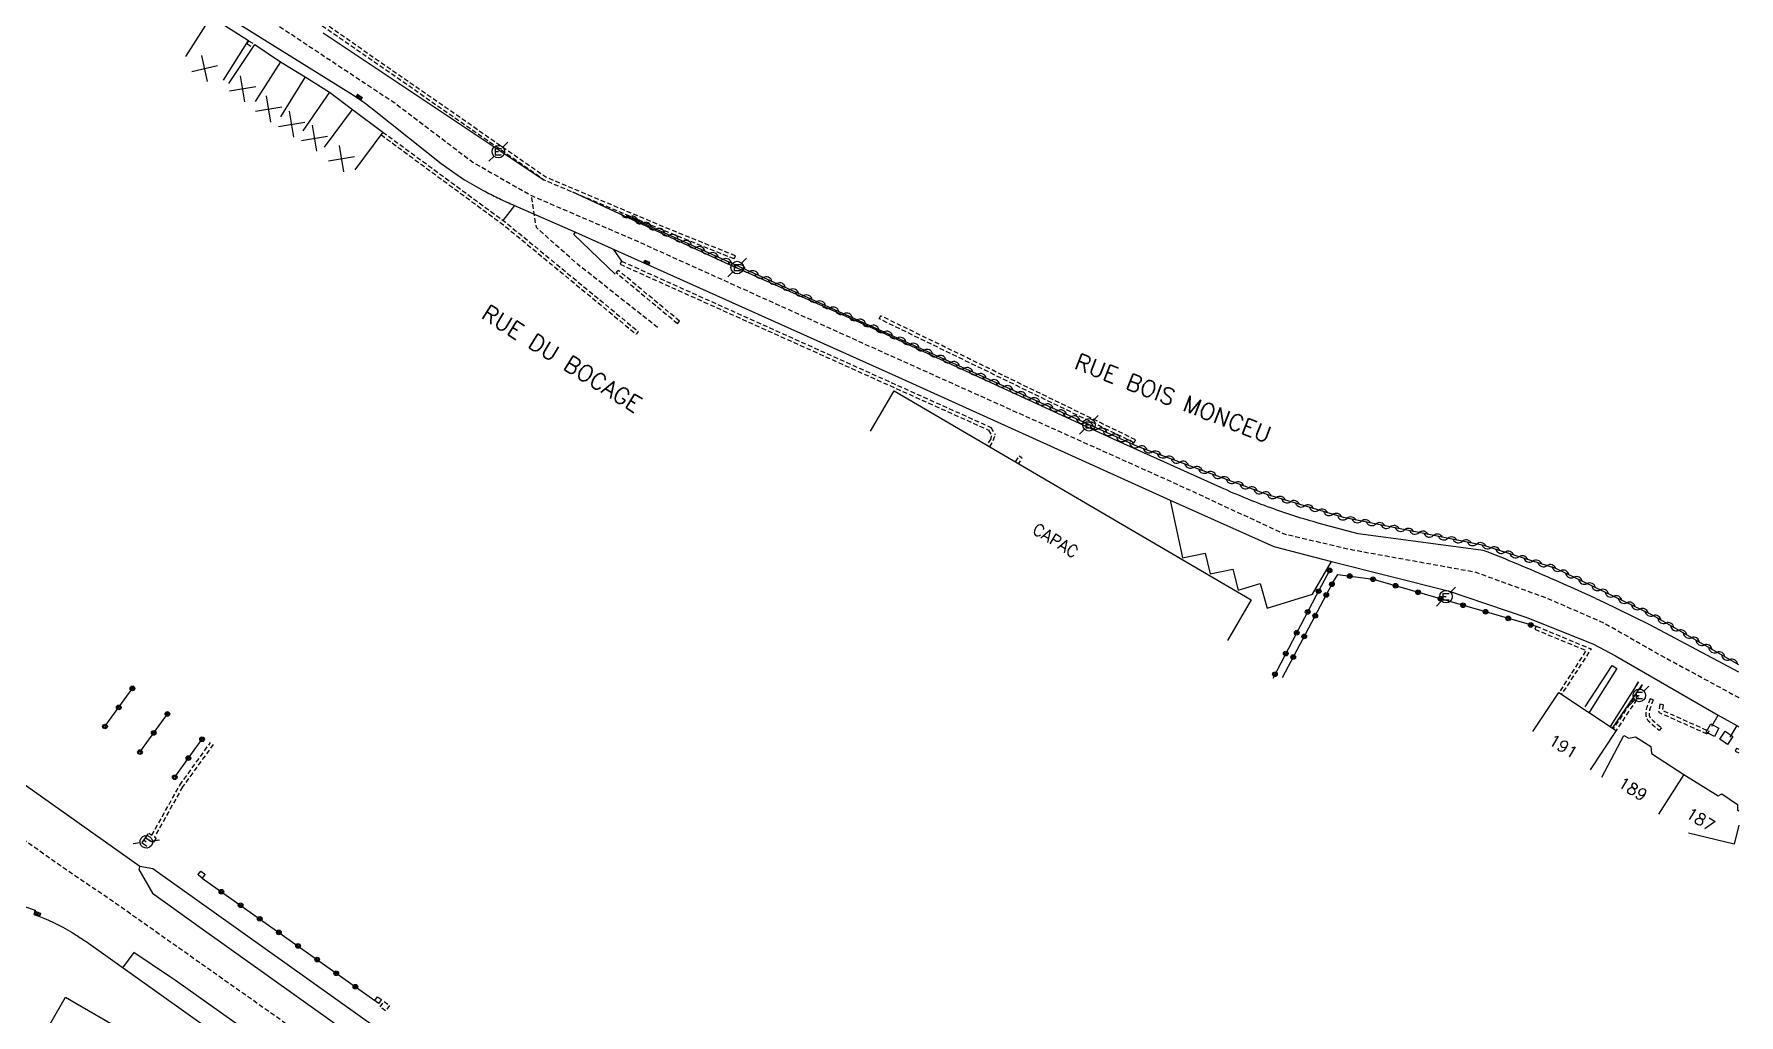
# Model space of a CAD drawing. Header units: millimetres. Extents: x 154999 to 156001, y 121000 to 122001.
# Drawn here: x 155818.4 to 156000, y 121604.5 to 121709 of the extents above; entities that cross this region are included whole.
import ezdxf
from ezdxf.enums import TextEntityAlignment as Align

# ---------------------------------------------------------------- set-up
doc = ezdxf.new("R2010")
doc.units = ezdxf.units.MM
doc.linetypes.add('DASHED', pattern=[0.75, 0.5, -0.25])
doc.layers.get('0').update_dxf_attribs({"linetype": 'CONTINUOUS'})
for name, color, linetype in [('W0001', 6, 'DASHED'), ('W0008', 7, 'CONTINUOUS'), ('W0017', 7, 'CONTINUOUS'), ('W0100', 7, 'CONTINUOUS'), ('W0112', 1, 'DASHED'), ('W0310', 3, 'CONTINUOUS'), ('W0322', 7, 'CONTINUOUS'), ('W0334', 7, 'CONTINUOUS'), ('W0400', 7, 'CONTINUOUS'), ('W0471', 7, 'CONTINUOUS'), ('W0989', 7, 'CONTINUOUS'), ('W0991', 7, 'CONTINUOUS'), ('W1102', 7, 'CONTINUOUS')]:
    doc.layers.add(name, color=color, linetype=linetype)
doc.styles.get("Standard").update_dxf_attribs({"font": 'romans.shx', "width": 0.85})

# ---------------------------------------------------------------- blocks, each defined once
blk = doc.blocks.new('t322o')
at = {"color": 0, "linetype": 'Continuous'}
for radius in [0.25, 0.15]:
    blk.add_circle((0, 0), radius, dxfattribs=at)
blk = doc.blocks.new('T471')
for p, q in [((-0.333334, 0.333334), (-0.333334, -0.333334)), ((-0.333334, 0.333334), (0.333334, 0.333334)), ((-0.333334, 0), (0, 0)), ((0.500001, 0.500001), (1.000002, 1.000002)), ((-0.500001, -0.500001), (-1.000002, -1.000002)), ((-0.333334, -0.333334), (0.333334, -0.333334))]:
    blk.add_line(p, q)
blk.add_ellipse((0, 0), major_axis=(0.471405, 0.471405), ratio=1, start_param=5.4977871438, end_param=11.780972451)
blk = doc.blocks.new('t310o')
at = {"color": 0, "linetype": 'Continuous'}
for centre, start, end in [((-0.5, 0.38), 216.8699, 323.1304), ((0.5, -0.37), 36.8699, 143.1303)]:
    blk.add_arc(centre, 0.625, start, end, dxfattribs=at)
blk = doc.blocks.new('T400')
for p, q in [((-0.15, 0.3), (0.15, 0.3)), ((-0.15, -0.25), (-0.15, 0.3)), ((-0.15, 0.15), (0.15, 0.15)), ((-0.15, 0), (0.15, 0)), ((0.15, 0.3), (0.15, -0.25)), ((-0.15, -0.15), (0.15, -0.15)), ((-0.15, -0.25), (-0.15, -0.3)), ((-0.15, -0.3), (0.15, -0.3)), ((0.15, -0.3), (0.15, -0.25))]:
    blk.add_line(p, q)
blk = doc.blocks.new('t991o')
at = {"color": 0, "linetype": 'Continuous'}
for p, q in [((-1, 1), (1, -1)), ((-1, -1), (1, 1))]:
    blk.add_line(p, q, dxfattribs=at)
blk = doc.blocks.new('t112o')
at = {"color": 0, "linetype": 'Continuous'}
for p, q in [((-0.5, 0.5), (0.5, 0.5)), ((-0.5, -0.5), (-0.5, 0.5)), ((0.5, 0.5), (0.5, -0.5)), ((0.5, -0.5), (-0.5, -0.5))]:
    blk.add_line(p, q, dxfattribs=at)

msp = doc.modelspace()

# ---------------------------------------------------------------- linework, layer by layer
at = {"layer": 'W0001', "flags": 128}
msp.add_lwpolyline([(155947.43, 121529.96), (155908.28, 121558.75), (155871.18, 121585.12), (155843.77, 121604.6), (155826.14, 121617.04, -0.042132), (155792.7, 121643.43), (155766.05, 121669.18), (155752.12, 121682.72), (155719.47, 121713.73), (155698.39, 121733.93), (155647.13, 121783), (155573, 121853.51)], format="xyb", dxfattribs=at)
for points in [[(155843.27, 121710.6), (155856.79, 121701.63), (155865.12, 121695.32), (155871.35, 121691.77), (155882.27, 121687.08), (155908.07, 121675.43), (155940.41, 121660.92), (155951.57, 121655.75), (155958.85, 121654.05), (155971.87, 121651.71), (155979.52, 121648.93), (155985.67, 121646.26), (155991.33, 121643.03), (156000, 121638.32)], [(155884.8, 121677.72), (155876.26, 121684.47), (155871.88, 121688.37), (155871.35, 121691.77)]]:
    msp.add_lwpolyline(points, dxfattribs=at)
at = {"layer": 'W0008'}
msp.add_line((155849.17, 121709.1), (155872.71, 121693.42), dxfattribs=at)
for points in [[(155965.19, 121524.69), (155953.45, 121533.05), (155890.21, 121578.03), (155854.95, 121603.06), (155831.01, 121620.09), (155829.64, 121620.33), (155816.43, 121629.68), (155808.99, 121634.9), (155807.04, 121636.36), (155802.78, 121640.12), (155797.53, 121644.97), (155782.87, 121659.18), (155760.8, 121680.42), (155760.8, 121680.42), (155760.45, 121681.34), (155760.23, 121681.14), (155754.63, 121686.52, -0.284099), (155753.35, 121695.15), (155758.19, 121703.76), (155763.45, 121712.95, -0.155607)], [(155748.61, 121529.44, -0.303458), (155748.24, 121531.74), (155760.43, 121552.88), (155792.7, 121608.59), (155799.04, 121619.7), (155798.61, 121619.94, -0.389441), (155801.68, 121621.45), (155818.48, 121615.7), (155818.32, 121615.22, -0.060656), (155822.4, 121613.3, -0.013713), (155823.89, 121612.33), (155849.33, 121594.25), (155886.98, 121567.46), (155923.51, 121541.49), (155940.96, 121528.78)]]:
    msp.add_lwpolyline(points, format="xyb", dxfattribs=at)
at = {"layer": 'W0008', "flags": 128}
for points in [[(155842.17, 121708.82), (155852.1, 121702.64), (155853.34, 121701.81, -0.014), (155853.73, 121701.53, -0.006152), (155854.59, 121700.86), (155861.73, 121695.17), (155863.53, 121693.91, 0.020518), (155864.47, 121693.3, 0.010134), (155866.46, 121692.19, 0.010154), (155867.94, 121691.45, 0.009562), (155869.53, 121690.72), (155876.05, 121687.88)], [(156000, 121641.02), (155990.46, 121646.09), (155985.59, 121648.47, 0.006803), (155983.68, 121649.37, 0.004128), (155980.51, 121650.78, 0.00636), (155973.29, 121653.82, 0.063625), (155972.53, 121654.02), (155959.44, 121655.74), (155955.31, 121656.87, -0.020186), (155950.13, 121658.52, -0.019139), (155944.82, 121660.68), (155933.78, 121665.67), (155907.77, 121677.62), (155892, 121684.6)]]:
    msp.add_lwpolyline(points, format="xyb", dxfattribs=at)
for points in [[(155892, 121684.6), (155875.78, 121692.12)], [(155876.05, 121687.88), (155910.48, 121672.43), (155939.43, 121659.35), (155950.45, 121654.4), (155956.62, 121652.82), (155969.03, 121649.7)], [(155969.03, 121649.7), (155973.13, 121648.29), (155977.53, 121646.82), (155984.51, 121644), (155986.86, 121642.77), (155997.81, 121636.46), (155999.81, 121635.33), (156000, 121635.22)]]:
    msp.add_lwpolyline(points, dxfattribs=at)
at = {"layer": 'W0017'}
for p, q in [((155939.43, 121659.35), (155940.74, 121653.2)), ((155940.74, 121653.2), (155943.16, 121653.69)), ((155943.16, 121653.69), (155943.69, 121651.51)), ((155943.69, 121651.51), (155946.11, 121652.01)), ((155946.11, 121652.01), (155946.66, 121649.75)), ((155954.59, 121649.32), (155956.62, 121652.82)), ((155946.66, 121649.75), (155948.99, 121650.45)), ((155948.99, 121650.45), (155949.76, 121647.85)), ((155949.76, 121647.85), (155954.59, 121649.32)), ((155989.31, 121639.98), (155986.29, 121635.23)), ((155986.54, 121635.06), (155989.71, 121639.69)), ((155988.97, 121639.38), (155989.31, 121639.98)), ((155989.71, 121639.69), (155989.45, 121639.16))]:
    msp.add_line(p, q, dxfattribs=at)
at = {"layer": 'W0017', "flags": 128}
for points in [[(155869.53, 121690.72), (155868.32, 121689.13)], [(155880.27, 121683.4), (155875.87, 121687.61), (155876.05, 121687.88)], [(155880.07, 121686.08), (155880.96, 121684.79)], [(155983.63, 121637.34), (155986.53, 121641.74), (155987.01, 121641.43), (155984.89, 121638.06), (155984.05, 121636.72)], [(155997.12, 121635.27), (155997.81, 121636.46)], [(155999.81, 121635.33), (155999.07, 121634.11)]]:
    msp.add_lwpolyline(points, dxfattribs=at)
at = {"layer": 'W0100'}
for p, q in [((155839.1, 121703.7), (155841.89, 121707.85)), ((155841.89, 121707.85), (155844.62, 121706.01)), ((155844.62, 121706.01), (155841.93, 121701.8)), ((155844.62, 121706.01), (155847.24, 121704.42)), ((155847.24, 121704.42), (155849.83, 121702.78)), ((155849.83, 121702.78), (155846.99, 121698.66)), ((155849.83, 121702.78), (155852.3, 121700.93)), ((155849.31, 121696.92), (155852.3, 121700.93)), ((155852.3, 121700.93), (155855.52, 121698.54)), ((155855.52, 121698.54), (155852.54, 121694.53)), ((155985.41, 121629.86), (155987.76, 121634.28)), ((155987.76, 121634.28), (155988.31, 121633.99)), ((155988.31, 121633.99), (155988.99, 121634.13)), ((155988.99, 121634.13), (155990.65, 121633.12)), ((155990.65, 121633.12), (155990.7, 121632.36)), ((155990.7, 121632.36), (155994.14, 121630.12)), ((155994.14, 121630.12), (155997.81, 121627.87)), ((155997.81, 121627.87), (155998.19, 121628.06)), ((155998.19, 121628.06), (155999.89, 121626.95)), ((155999.89, 121626.95), (155999.86, 121626.36)), ((155999.86, 121626.36), (156000, 121626.27)), ((156000, 121624.73), (155999.52, 121622.72)), ((155999.52, 121622.72), (155994.66, 121623.89))]:
    msp.add_line(p, q, dxfattribs=at)
msp.add_lwpolyline([(155834.54, 121706.57), (155837.21, 121710.8), (155841.2, 121708.28)], dxfattribs=at)
at = {"layer": 'W0100', "flags": 128}
for points in [[(155907.48, 121666.68), (155910, 121670.99), (155948.04, 121648.71), (155945.51, 121644.4)], [(155978.08, 121634.69), (155980.85, 121638.85), (155986.93, 121634.8), (155984.16, 121630.64)]]:
    msp.add_lwpolyline(points, dxfattribs=at)
at = {"layer": 'W0100'}
msp.add_lwpolyline([(155783.65, 121565.35), (155779.35, 121567.91), (155782.33, 121572.92), (155786.45, 121570.48), (155801.39, 121595.62), (155806.96, 121592.43), (155806.8, 121592.14), (155811.84, 121589.27), (155821.71, 121606.42), (155855.5, 121586.82), (155859.36, 121584.65), (155859.16, 121584.3), (155859.49, 121584.11, -0.32163), (155864.72, 121574.82)], format="xyb", dxfattribs=at)
at = {"layer": 'W0112'}
for p, q in [((155841.22, 121708.26), (155841.04, 121707.96)), ((155880.96, 121684.79), (155880.81, 121684.46)), ((155880.81, 121684.46), (155920.06, 121666.81)), ((155880.96, 121684.79), (155920.31, 121667.09)), ((155892.96, 121685.02), (155893.09, 121685.35)), ((155880.38, 121683.53), (155880.61, 121683.81)), ((155908.41, 121678.65), (155908.57, 121678.97)), ((155882.73, 121677.3), (155882.5, 121677.03)), ((155886.91, 121678.13), (155887.13, 121678.41)), ((155920.29, 121665.86), (155919.9, 121665.2)), ((155920.06, 121666.81), (155920.4, 121666.23)), ((155920.29, 121665.86), (155920.4, 121666.23)), ((155920.31, 121667.09), (155920.78, 121666.29)), ((155920.57, 121665.68), (155920.78, 121666.29)), ((155920.19, 121665.03), (155920.57, 121665.68)), ((155935.57, 121665.45), (155935.72, 121665.77)), ((155978.43, 121645.92), (155978.29, 121645.59)), ((155988.91, 121638.57), (155988.73, 121638.26)), ((155990.89, 121638.08), (155990.55, 121638.2)), ((155991.95, 121637.56), (155991.59, 121637.61)), ((155991.76, 121635.11), (155991.54, 121634.83)), ((155996.82, 121634.75), (155996.68, 121634.43)), ((155999.78, 121632.94), (155999.63, 121632.62))]:
    msp.add_line(p, q, dxfattribs=at)
at = {"layer": 'W0112', "flags": 128}
for points in [[(155892.96, 121685.02), (155885.48, 121688.04), (155875.78, 121692.12), (155872.71, 121693.42), (155848.31, 121710.36)], [(155893.09, 121685.35), (155885.61, 121688.37), (155875.92, 121692.45), (155872.88, 121693.73), (155848.51, 121710.65)], [(155841.04, 121707.96), (155841.7, 121707.55)], [(155841.22, 121708.26), (155841.89, 121707.85)], [(155855.52, 121698.54), (155868.58, 121688.94), (155882.73, 121677.3)], [(155855.31, 121698.26), (155868.37, 121688.66), (155882.5, 121677.03)], [(155886.91, 121678.13), (155880.38, 121683.53)], [(155887.13, 121678.41), (155880.61, 121683.81)], [(155935.57, 121665.45), (155908.41, 121678.65)], [(155935.72, 121665.77), (155908.57, 121678.97)], [(155922.95, 121663.41), (155923.34, 121664.07), (155923.62, 121663.89), (155923.24, 121663.24)], [(155978.43, 121645.92), (155984.27, 121643.5), (155981.13, 121638.67)], [(155978.29, 121645.59), (155983.74, 121643.33), (155980.85, 121638.85)], [(155988.73, 121638.26), (155988.78, 121638.24), (155986.64, 121635)], [(155988.91, 121638.57), (155989.3, 121638.38), (155986.93, 121634.8)], [(155991.59, 121637.61), (155991.47, 121636.75), (155996.68, 121634.43)], [(155991.95, 121637.56), (155991.86, 121636.97), (155996.82, 121634.75)], [(155999.63, 121632.62), (156000, 121632.45)], [(155999.78, 121632.94), (156000, 121632.84)]]:
    msp.add_lwpolyline(points, dxfattribs=at)
for points in [[(155990.55, 121638.2), (155990.2, 121637.25, 0.11971), (155990.11, 121636.42, 0.174171), (155990.43, 121635.79, 0.005734), (155990.75, 121635.49, 0.005633), (155991.08, 121635.2, 0.005801), (155991.28, 121635.03, 0.004601), (155991.54, 121634.83, 0.004601)], [(155990.89, 121638.08), (155990.54, 121637.12, 0.11971), (155990.46, 121636.46, 0.174171), (155990.67, 121636.05, 0.005734), (155990.99, 121635.76, 0.005633), (155991.31, 121635.47, 0.005801), (155991.51, 121635.31, 0.004601), (155991.76, 121635.11)]]:
    msp.add_lwpolyline(points, format="xyb", dxfattribs=at)
at = {"layer": 'W0112'}
msp.add_lwpolyline([(155837.45, 121633.34), (155834.18, 121628.81), (155831.19, 121623.48), (155831.37, 121623.35), (155831.04, 121622.86), (155830.24, 121623.39), (155830.58, 121623.89), (155830.9, 121623.67), (155833.89, 121629), (155837.16, 121633.54)], dxfattribs=at)
for points in [[(155835.82, 121619.44), (155836.11, 121619.85), (155836.58, 121619.5), (155836.28, 121619.1)], [(155854.66, 121606.06), (155854.96, 121606.46), (155855.36, 121606.16), (155855.07, 121605.76)], [(155855.22, 121605.38), (155855.65, 121605.96), (155856.23, 121605.53), (155855.81, 121604.95)]]:
    msp.add_lwpolyline(points, close=True, dxfattribs=at)
at = {"layer": 'W0310', "flags": 128}
msp.add_lwpolyline([(156000, 121641.81), (155990.75, 121647.12), (155980.53, 121652.06), (155972.84, 121654.51), (155957.88, 121657.48), (155949.82, 121659.91), (155935.95, 121665.05), (155881.5, 121689.63)], dxfattribs=at)
at = {"layer": 'W0322'}
msp.add_line((155956.66, 121650.38), (155951.36, 121640.42), dxfattribs=at)
at = {"layer": 'W0322', "flags": 128}
for points in [[(155956.4, 121651.86), (155954.99, 121649.19), (155950.34, 121640.34)], [(155956.66, 121650.38), (155957.28, 121651.43), (155961.05, 121650.92), (155978.43, 121645.92)]]:
    msp.add_lwpolyline(points, dxfattribs=at)
at = {"layer": 'W0322'}
for points in [[(155825.91, 121635.24), (155828.98, 121639.49)], [(155829.64, 121632.52), (155832.7, 121636.77)], [(155833.34, 121629.84), (155836.4, 121634.09)], [(155836.28, 121619.1), (155854.66, 121606.06)]]:
    msp.add_lwpolyline(points, dxfattribs=at)
at = {"layer": 'W0334'}
msp.add_lwpolyline([(155760.45, 121681.34), (155760.23, 121681.55), (155756.12, 121685.51), (155754.86, 121686.72, -0.284099), (155753.64, 121695.05), (155758.45, 121703.61), (155763.71, 121712.8, -0.155603), (155772.92, 121721.69), (155787.43, 121728.35), (155790.16, 121729.6), (155792.86, 121730.93, -0.045347), (155794.89, 121731.72, -0.114014), (155796.99, 121731.66, -0.037571), (155814.04, 121725.43, -0.035831), (155824.87, 121719.55), (155837.43, 121711.78), (155842.17, 121708.82)], format="xyb", dxfattribs=at)
for points in [[(155829.58, 121620.28), (155829.52, 121620.03), (155830.99, 121617.48), (155836.01, 121613.87), (155853.69, 121601.29), (155888.96, 121576.26), (155952.2, 121531.29)], [(155942.4, 121530.72), (155924.77, 121543.26), (155888.24, 121569.23), (155850.59, 121596.02), (155833.42, 121608.21), (155832.78, 121608.62), (155828.97, 121611.19), (155827.77, 121609.56)]]:
    msp.add_lwpolyline(points, dxfattribs=at)
at = {"layer": 'W1102'}
for p, q in [((155838.53, 121704.06), (155841.2, 121708.28)), ((155847.24, 121704.42), (155844.6, 121700.17)), ((155994.14, 121630.12), (155991.47, 121625.89))]:
    msp.add_line(p, q, dxfattribs=at)

# ---------------------------------------------------------------- block references
at = {"layer": 'W0112'}
for p, rotation in [((155997.22, 121634.85), 151.3512997825633), ((155998.68, 121634.03), 325.508313976271)]:
    msp.add_blockref('t112o', p, dxfattribs=dict(at, rotation=rotation))
at = {"layer": 'W0310'}
for p, rotation in [((155881.8, 121689.5), 155.707869315256), ((155883.23, 121688.85), 155.707869315256), ((155884.65, 121688.21), 155.707869315256), ((155886.08, 121687.56), 155.707869315256), ((155887.51, 121686.92), 155.707869315256), ((155888.94, 121686.27), 155.707869315256), ((155890.36, 121685.63), 155.707869315256), ((155891.79, 121684.99), 155.707869315256), ((155893.22, 121684.34), 155.707869315256), ((155894.65, 121683.7), 155.707869315256), ((155896.07, 121683.05), 155.707869315256), ((155897.5, 121682.41), 155.707869315256), ((155898.93, 121681.76), 155.707869315256), ((155900.36, 121681.12), 155.707869315256), ((155901.78, 121680.48), 155.707869315256), ((155903.21, 121679.83), 155.707869315256), ((155904.64, 121679.19), 155.707869315256), ((155906.06, 121678.54), 155.707869315256), ((155907.49, 121677.9), 155.707869315256), ((155908.92, 121677.26), 155.707869315256), ((155910.35, 121676.61), 155.707869315256), ((155911.77, 121675.97), 155.707869315256), ((155913.2, 121675.32), 155.707869315256), ((155914.63, 121674.68), 155.707869315256), ((155916.06, 121674.03), 155.707869315256), ((155917.48, 121673.39), 155.707869315256), ((155918.91, 121672.75), 155.707869315256), ((155920.34, 121672.1), 155.707869315256), ((155921.77, 121671.46), 155.707869315256), ((155923.19, 121670.81), 155.707869315256), ((155924.62, 121670.17), 155.707869315256), ((155926.05, 121669.52), 155.707869315256), ((155927.47, 121668.88), 155.707869315256), ((155928.9, 121668.24), 155.707869315256), ((155930.33, 121667.59), 155.707869315256), ((155931.76, 121666.95), 155.707869315256), ((155933.18, 121666.3), 155.707869315256), ((155934.61, 121665.66), 155.707869315256), ((155936.04, 121665.02), 159.6533761825533), ((155937.51, 121664.48), 159.6533761825533), ((155938.98, 121663.93), 159.6533761825533), ((155940.45, 121663.39), 159.6533761825533), ((155941.91, 121662.84), 159.6533761825533), ((155943.38, 121662.3), 159.6533761825533), ((155944.85, 121661.75), 159.6533761825533), ((155946.32, 121661.21), 159.6533761825533), ((155947.79, 121660.66), 159.6533761825533), ((155949.26, 121660.12), 159.6533761825533), ((155950.74, 121659.63), 163.1959436444016), ((155952.24, 121659.18), 163.1959436444016), ((155953.74, 121658.73), 163.1959436444016), ((155955.24, 121658.27), 163.1959436444016), ((155956.74, 121657.82), 163.1959436444016), ((155958.25, 121657.4), 168.7673015570123), ((155959.78, 121657.1), 168.7673015570123), ((155961.32, 121656.79), 168.7673015570123), ((155962.86, 121656.49), 168.7673015570123), ((155964.39, 121656.18), 168.7673015570123), ((155965.93, 121655.88), 168.7673015570123), ((155967.46, 121655.57), 168.7673015570123), ((155969, 121655.27), 168.7673015570123), ((155970.54, 121654.96), 168.7673015570123), ((155972.07, 121654.66), 168.7673015570123), ((155973.59, 121654.27), 162.3819152071369), ((155975.08, 121653.79), 162.3819152071369), ((155976.57, 121653.32), 162.3819152071369), ((155978.06, 121652.85), 162.3819152071369), ((155979.56, 121652.37), 162.3819152071369), ((155981.02, 121651.83), 154.1913386722551), ((155982.43, 121651.14), 154.1913386722551), ((155983.84, 121650.46), 154.1913386722551), ((155985.25, 121649.78), 154.1913386722551), ((155986.66, 121649.1), 154.1913386722551), ((155988.07, 121648.42), 154.1913386722551), ((155989.48, 121647.74), 154.1913386722551), ((155990.88, 121647.04), 150.1148425932168), ((155992.24, 121646.26), 150.1148425932168), ((155993.6, 121645.48), 150.1148425932168), ((155994.96, 121644.7), 150.1148425932168), ((155996.31, 121643.92), 150.1148425932168), ((155997.67, 121643.14), 150.1148425932168), ((155999.03, 121642.36), 150.1148425932168)]:
    msp.add_blockref('t310o', p, dxfattribs=dict(at, rotation=rotation))
at = {"layer": 'W0322'}
for p, rotation in [((155956.4, 121651.86), 242.2534909652156), ((155958.55, 121651.26), 352.3069227847726), ((155955.24, 121649.65), 242.2534909652156), ((155956.05, 121649.25), 242.0033557002745), ((155956.66, 121650.38), 59.24156936660731), ((155961.03, 121650.92), 352.3069227847726), ((155963.43, 121650.23), 343.8511701782301), ((155965.83, 121649.54), 343.8511701782301), ((155954.07, 121647.44), 242.2534909651436), ((155968.23, 121648.84), 343.8511701782301), ((155970.63, 121648.15), 343.8511701782301), ((155973.03, 121647.45), 343.8511701782301), ((155954.88, 121647.04), 242.0033557002745), ((155975.44, 121646.75), 343.8511701782301), ((155977.84, 121646.06), 343.8511701782301), ((155952.91, 121645.23), 242.2534909651436), ((155953.71, 121644.83), 242.0033557002745), ((155951.74, 121643.01), 242.2534909651436), ((155952.53, 121642.63), 242.0033557002745), ((155950.58, 121640.8), 242.2534909651436), ((155828.84, 121639.29), 54.19166607539406), ((155827.37, 121637.27), 54.19166607539406), ((155832.56, 121636.57), 54.19166607539406), ((155825.91, 121635.24), 54.19166607539406), ((155831.1, 121634.55), 54.19166607539406), ((155836.26, 121633.89), 54.19166607539406), ((155829.64, 121632.52), 54.19166607539406), ((155834.8, 121631.87), 54.19166607539406), ((155833.34, 121629.84), 54.19166607539406), ((155838.32, 121617.65), 324.6421137303701), ((155840.36, 121616.21), 324.6421137303701), ((155842.4, 121614.76), 324.6421137303701), ((155844.44, 121613.31), 324.6421137303701), ((155846.48, 121611.87), 324.6421137303701), ((155848.52, 121610.42), 324.6421137303701), ((155850.55, 121608.97), 324.6421137303701), ((155852.59, 121607.53), 324.6421137303701)]:
    msp.add_blockref('t322o', p, dxfattribs=dict(at, rotation=rotation))
at = {"layer": 'W0400'}
for p, rotation in [((155852.99, 121702.26), 236.37438066114), ((155883.65, 121684.64), 65.42123858556599), ((155818.72, 121615.32), 250.3855309853876)]:
    msp.add_blockref('T400', p, dxfattribs=dict(at, rotation=rotation))
at = {"layer": 'W0471'}
for p in [(155867.83, 121696.45), (155893.28, 121684.11), (155930.76, 121667.36), (155968.81, 121649.07), (155989.41, 121638.55)]:
    msp.add_blockref('T471', p, dxfattribs=at)
at = {"layer": 'W0471', "rotation": 324.229924522946}
msp.add_blockref('T471', (155830.31, 121622.96), dxfattribs=at)
at = {"layer": 'W0991'}
for p, rotation in [((155836.53, 121705.31), 57.73364215406916), ((155840.58, 121703.14), 54.37032116641409), ((155843.36, 121701), 54.37032116641409), ((155845.8, 121699.37), 54.37032116641409), ((155848.24, 121697.88), 54.37032116641409), ((155851.12, 121695.71), 54.37032116641409)]:
    msp.add_blockref('t991o', p, dxfattribs=dict(at, rotation=rotation))

# ---------------------------------------------------------------- texts
at = {"layer": 'W0989'}
for s, rotation, p in [('RUE DU BOCAGE', 328.2401, (155874.59, 121674.42)), ('RUE BOIS MONCEU', 338.8077, (155939.73, 121670.21))]:
    msp.add_text(s, height=1.75, rotation=rotation, dxfattribs=at).set_placement(p, align=Align.MIDDLE)
at = {"layer": 'W0991'}
for s, p in [('CAPAC', (155927.2, 121655.05)), ('191', (155981.3, 121633.13)), ('189', (155988.71, 121628.59)), ('187', (155995.93, 121625.35))]:
    msp.add_text(s, height=1.25, rotation=328.5877, dxfattribs=at).set_placement(p, align=Align.MIDDLE)

doc.saveas('drawing.dxf')
